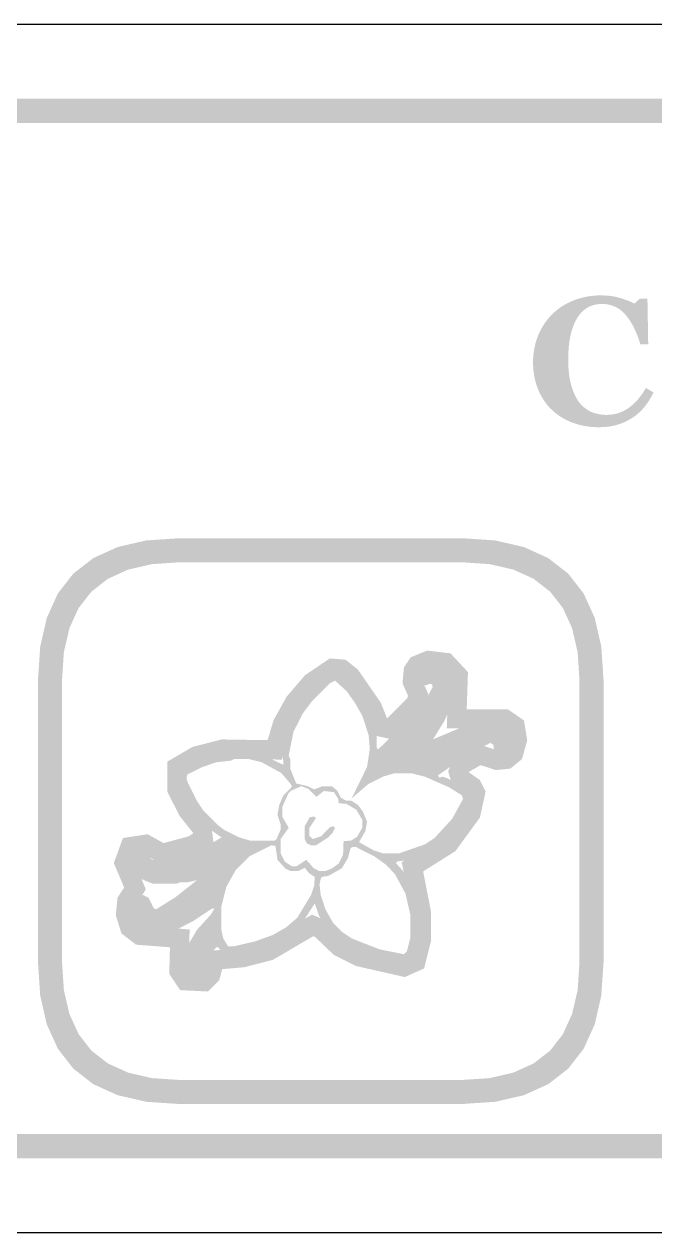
# Model space of a CAD drawing. Header units: millimetres. Extents: x 6 to 294, y 109 to 451.
# Drawn here: x 148.27 to 158.75, y 244.86 to 264.94 of the extents above; entities that cross this region are included whole.
import ezdxf

# ---------------------------------------------------------------- set-up
doc = ezdxf.new("R2010")
doc.units = ezdxf.units.MM
doc.layers.add('CUT', color=1, linetype='Continuous')
doc.layers.add('RASTER', color=7, linetype='Continuous')

msp = doc.modelspace()

# ---------------------------------------------------------------- hatches: boundary and pattern name
at = {"layer": 'RASTER'}
h = msp.add_hatch(color=7, dxfattribs=at)
h.paths.add_polyline_path([(143.2, 261.501), (143.234, 262.016), (143.337, 262.463), (143.509, 262.841), (143.75, 263.151), (144.059, 263.391), (144.438, 263.563), (144.884, 263.666), (145.4, 263.701), (202.6, 263.701), (203.116, 263.666), (203.563, 263.563), (203.941, 263.391), (204.25, 263.151), (204.491, 262.841), (204.663, 262.463), (204.766, 262.016), (204.8, 261.501), (204.8, 248.301), (204.766, 247.785), (204.663, 247.338), (204.491, 246.96), (204.25, 246.651), (203.941, 246.41), (203.563, 246.238), (203.116, 246.135), (202.6, 246.101), (145.4, 246.101), (144.884, 246.135), (144.438, 246.238), (144.059, 246.41), (143.75, 246.651), (143.509, 246.96), (143.337, 247.338), (143.234, 247.785), (143.2, 248.301)])
h.paths.add_polyline_path([(143.6, 261.501), (143.6, 248.301), (143.628, 247.879), (143.712, 247.513), (143.853, 247.204), (144.05, 246.951), (144.303, 246.754), (144.613, 246.613), (144.978, 246.529), (145.4, 246.501), (202.6, 246.501), (203.022, 246.529), (203.388, 246.613), (203.697, 246.754), (203.95, 246.951), (204.147, 247.204), (204.288, 247.513), (204.372, 247.879), (204.4, 248.301), (204.4, 261.501), (204.372, 261.923), (204.288, 262.288), (204.147, 262.598), (203.95, 262.851), (203.697, 263.048), (203.388, 263.188), (203.022, 263.273), (202.6, 263.301), (145.4, 263.301), (144.978, 263.273), (144.613, 263.188), (144.303, 263.048), (144.05, 262.851), (143.853, 262.598), (143.712, 262.288), (143.628, 261.923), (143.6, 261.501)], flags=0)
msp.add_hatch(color=7, dxfattribs=at).paths.add_polyline_path([(157.816, 258.245), (157.759, 258.246), (157.703, 258.25), (157.648, 258.256), (157.594, 258.264), (157.541, 258.274), (157.489, 258.287), (157.438, 258.302), (157.388, 258.319), (157.339, 258.339), (157.292, 258.36), (157.246, 258.384), (157.202, 258.41), (157.159, 258.438), (157.118, 258.468), (157.079, 258.5), (157.041, 258.534), (157.005, 258.569), (156.972, 258.607), (156.941, 258.646), (156.911, 258.688), (156.884, 258.731), (156.858, 258.777), (156.834, 258.825), (156.812, 258.874), (156.793, 258.926), (156.776, 258.978), (156.761, 259.032), (156.75, 259.087), (156.741, 259.144), (156.734, 259.201), (156.73, 259.26), (156.729, 259.32), (156.73, 259.38), (156.734, 259.439), (156.741, 259.497), (156.75, 259.553), (156.762, 259.608), (156.776, 259.663), (156.793, 259.716), (156.813, 259.768), (156.835, 259.818), (156.859, 259.867), (156.886, 259.914), (156.914, 259.96), (156.945, 260.004), (156.978, 260.046), (157.013, 260.086), (157.05, 260.125), (157.088, 260.16), (157.128, 260.194), (157.17, 260.226), (157.214, 260.256), (157.26, 260.283), (157.307, 260.309), (157.357, 260.332), (157.408, 260.354), (157.461, 260.373), (157.515, 260.389), (157.57, 260.403), (157.625, 260.415), (157.682, 260.424), (157.739, 260.43), (157.797, 260.434), (157.857, 260.435), (157.899, 260.434), (157.941, 260.432), (157.982, 260.429), (158.022, 260.425), (158.061, 260.419), (158.099, 260.412), (158.136, 260.403), (158.172, 260.393), (158.206, 260.383), (158.24, 260.372), (158.272, 260.36), (158.303, 260.349), (158.332, 260.337), (158.36, 260.325), (158.387, 260.312), (158.412, 260.299), (158.503, 260.379), (158.63, 260.379), (158.643, 259.621), (158.514, 259.621), (158.486, 259.705), (158.457, 259.783), (158.426, 259.855), (158.394, 259.922), (158.36, 259.982), (158.325, 260.038), (158.288, 260.087), (158.251, 260.13), (158.211, 260.168), (158.17, 260.202), (158.126, 260.229), (158.08, 260.252), (158.032, 260.27), (157.982, 260.283), (157.93, 260.29), (157.876, 260.293), (157.809, 260.289), (157.746, 260.278), (157.688, 260.259), (157.633, 260.232), (157.583, 260.198), (157.537, 260.157), (157.495, 260.107), (157.457, 260.051), (157.423, 259.987), (157.394, 259.917), (157.369, 259.841), (157.349, 259.759), (157.333, 259.671), (157.322, 259.577), (157.315, 259.477), (157.313, 259.37), (157.314, 259.309), (157.316, 259.251), (157.32, 259.195), (157.326, 259.141), (157.332, 259.089), (157.341, 259.04), (157.351, 258.992), (157.362, 258.948), (157.375, 258.905), (157.389, 258.864), (157.403, 258.826), (157.419, 258.79), (157.435, 258.755), (157.453, 258.723), (157.471, 258.693), (157.49, 258.666), (157.512, 258.639), (157.535, 258.614), (157.559, 258.59), (157.583, 258.569), (157.609, 258.55), (157.635, 258.532), (157.663, 258.516), (157.691, 258.502), (157.72, 258.49), (157.751, 258.479), (157.781, 258.471), (157.813, 258.463), (157.846, 258.458), (157.879, 258.453), (157.913, 258.451), (157.948, 258.45), (157.998, 258.452), (158.047, 258.457), (158.095, 258.466), (158.141, 258.478), (158.186, 258.494), (158.23, 258.513), (158.272, 258.535), (158.313, 258.562), (158.353, 258.591), (158.391, 258.624), (158.429, 258.661), (158.466, 258.701), (158.502, 258.745), (158.538, 258.793), (158.572, 258.844), (158.605, 258.898), (158.731, 258.822), (158.715, 258.79), (158.699, 258.76), (158.681, 258.729), (158.664, 258.7), (158.646, 258.672), (158.627, 258.644), (158.608, 258.617), (158.588, 258.592), (158.567, 258.567), (158.546, 258.542), (158.524, 258.519), (158.501, 258.497), (158.477, 258.475), (158.453, 258.455), (158.428, 258.435), (158.402, 258.417), (158.372, 258.397), (158.342, 258.378), (158.311, 258.361), (158.28, 258.345), (158.248, 258.33), (158.214, 258.315), (158.181, 258.302), (158.146, 258.291), (158.11, 258.28), (158.073, 258.271), (158.034, 258.263), (157.993, 258.256), (157.951, 258.252), (157.908, 258.248), (157.862, 258.246), (157.816, 258.245)])
h = msp.add_hatch(color=7, dxfattribs=at)
h.paths.add_polyline_path([(148.5, 254.051), (148.537, 254.602), (148.647, 255.079), (148.83, 255.483), (149.087, 255.813), (149.418, 256.07), (149.822, 256.254), (150.299, 256.364), (150.85, 256.401), (155.55, 256.401), (156.101, 256.364), (156.578, 256.254), (156.982, 256.07), (157.313, 255.813), (157.57, 255.483), (157.753, 255.079), (157.863, 254.602), (157.9, 254.051), (157.9, 249.351), (157.863, 248.8), (157.753, 248.323), (157.57, 247.919), (157.313, 247.588), (156.982, 247.331), (156.578, 247.148), (156.101, 247.038), (155.55, 247.001), (150.85, 247.001), (150.299, 247.038), (149.822, 247.148), (149.418, 247.331), (149.088, 247.588), (148.83, 247.919), (148.647, 248.323), (148.537, 248.8), (148.5, 249.351)])
h.paths.add_polyline_path([(148.9, 254.051), (148.9, 249.351), (148.93, 248.894), (149.022, 248.498), (149.174, 248.163), (149.388, 247.888), (149.662, 247.675), (149.997, 247.523), (150.393, 247.431), (150.85, 247.401), (155.55, 247.401), (156.007, 247.431), (156.403, 247.523), (156.738, 247.675), (157.013, 247.888), (157.226, 248.163), (157.378, 248.498), (157.47, 248.894), (157.5, 249.351), (157.5, 254.051), (157.47, 254.508), (157.378, 254.904), (157.226, 255.239), (157.013, 255.513), (156.738, 255.727), (156.403, 255.879), (156.007, 255.97), (155.55, 256.001), (150.85, 256.001), (150.393, 255.97), (149.997, 255.879), (149.662, 255.727), (149.388, 255.513), (149.174, 255.239), (149.022, 254.904), (148.93, 254.508), (148.9, 254.051)], flags=0)
h = msp.add_hatch(color=7, dxfattribs=at)
h.paths.add_polyline_path([(154.968, 254.534), (155.357, 254.488), (155.647, 254.176), (155.626, 253.56), (156.308, 253.56), (156.578, 253.373), (156.632, 253.043), (156.545, 252.732), (156.351, 252.573), (156.111, 252.549), (155.857, 252.631), (155.661, 252.518), (155.657, 252.508), (155.654, 252.518), (155.844, 252.383), (155.94, 252.191), (155.846, 251.762), (155.439, 251.203), (154.902, 250.865), (155.033, 250.197), (155.033, 249.71), (154.919, 249.254), (154.597, 249.11), (153.79, 249.293), (153.414, 249.48), (153.106, 249.777), (153.077, 249.79), (152.407, 249.397), (151.928, 249.273), (151.562, 249.242), (151.513, 249.057), (151.326, 248.87), (150.861, 248.893), (150.682, 249.162), (150.693, 249.605), (150.13, 249.648), (149.887, 249.836), (149.793, 250.138), (149.821, 250.427), (149.932, 250.598), (149.76, 251.004), (149.912, 251.42), (150.323, 251.483), (150.588, 251.336), (151.004, 251.448), (151.075, 251.494), (151.071, 251.516), (150.852, 251.79), (150.649, 252.193), (150.649, 252.689), (151.066, 252.933), (151.553, 253.058), (152.317, 253.046), (152.415, 253.377), (152.631, 253.766), (152.937, 254.124), (153.35, 254.404), (153.611, 254.382), (153.816, 254.221), (154.199, 253.667), (154.303, 253.405), (154.299, 253.405), (154.636, 253.738), (154.65, 253.785), (154.559, 253.99), (154.582, 254.252), (154.695, 254.423)])
h.paths.add_polyline_path([(155.012, 254.207), (154.907, 254.164), (154.893, 254.143), (154.885, 254.044), (154.99, 253.807), (154.919, 253.568), (154.4, 253.055), (154.067, 253.13), (153.915, 253.516), (153.58, 253.999), (153.488, 254.071), (153.436, 254.076), (153.152, 253.883), (152.895, 253.582), (152.712, 253.253), (152.555, 252.723), (151.591, 252.738), (151.189, 252.634), (150.969, 252.506), (150.969, 252.269), (151.122, 251.964), (151.376, 251.648), (151.42, 251.335), (151.135, 251.152), (150.546, 250.993), (150.263, 251.15), (150.148, 251.132), (150.104, 251.012), (150.293, 250.567), (150.132, 250.318), (150.118, 250.171), (150.163, 250.027), (150.25, 249.96), (151.02, 249.901), (151.005, 249.255), (151.038, 249.205), (151.201, 249.196), (151.226, 249.222), (151.31, 249.542), (151.874, 249.59), (152.284, 249.695), (153.054, 250.147), (153.286, 250.048), (153.6, 249.745), (153.898, 249.597), (154.564, 249.445), (154.646, 249.482), (154.713, 249.749), (154.713, 250.166), (154.546, 251.018), (155.216, 251.441), (155.548, 251.896), (155.603, 252.148), (155.593, 252.169), (155.379, 252.321), (155.317, 252.528), (155.409, 252.741), (155.819, 252.979), (156.145, 252.874), (156.223, 252.882), (156.264, 252.915), (156.304, 253.061), (156.284, 253.188), (156.208, 253.24), (155.295, 253.24), (155.322, 254.055), (155.203, 254.184), (155.012, 254.207)], flags=0)
h = msp.add_hatch(color=7, dxfattribs=at)
h.paths.add_polyline_path([(155.014, 254.293), (155.166, 254.301), (155.253, 254.256), (155.36, 254.176), (155.431, 254.036), (155.431, 253.796), (155.405, 253.69), (155.253, 253.363), (155.067, 253.06), (155.617, 253.291), (155.963, 253.371), (156.176, 253.344), (156.316, 253.273), (156.37, 253.219), (156.415, 253.105), (156.354, 252.9), (156.263, 252.805), (156.229, 252.786), (156.088, 252.805), (156.069, 252.972), (156.016, 252.999), (155.663, 252.821), (155.147, 252.459), (155.173, 252.422), (155.219, 252.441), (155.298, 252.414), (155.546, 252.289), (155.679, 252.183), (155.697, 252.068), (155.644, 251.936), (155.546, 251.742), (155.413, 251.555), (155.147, 251.29), (154.9, 251.138), (154.687, 251.058), (154.474, 251.032), (154.448, 251.005), (154.562, 250.88), (154.687, 250.633), (154.793, 250.208), (154.793, 249.703), (154.695, 249.402), (154.607, 249.357), (154.395, 249.384), (153.836, 249.543), (153.589, 249.668), (153.27, 249.961), (153.172, 250.128), (153.1, 250.333), (152.861, 249.961), (152.595, 249.775), (152.295, 249.623), (151.763, 249.49), (151.604, 249.49), (151.479, 249.615), (151.356, 249.498), (151.285, 249.384), (151.311, 249.277), (151.293, 249.163), (151.152, 249.065), (151.011, 249.11), (150.913, 249.251), (150.913, 249.437), (150.966, 249.596), (151.144, 249.897), (151.372, 250.147), (151.436, 250.253), (151.383, 250.242), (151.08, 250.04), (150.833, 249.915), (150.567, 249.836), (150.328, 249.836), (150.16, 249.907), (150.054, 250.04), (150.009, 250.181), (150.054, 250.349), (150.097, 250.412), (150.168, 250.447), (150.248, 250.474), (150.336, 250.428), (150.426, 250.253), (150.461, 250.234), (150.788, 250.439), (151.144, 250.721), (150.992, 250.686), (150.859, 250.686), (150.806, 250.66), (150.408, 250.66), (150.107, 250.785), (150.009, 250.952), (150.009, 251.085), (150.054, 251.173), (150.134, 251.252), (150.221, 251.271), (150.309, 251.226), (150.373, 251.077), (150.408, 251.058), (150.54, 251.058), (150.939, 251.165), (151.418, 251.351), (151.55, 251.431), (151.41, 251.529), (151.197, 251.742), (151.064, 251.928), (150.966, 252.095), (150.859, 252.361), (150.878, 252.528), (151.011, 252.635), (151.178, 252.706), (151.418, 252.786), (151.683, 252.839), (152.056, 252.839), (152.321, 252.76), (152.579, 252.635), (152.561, 252.999), (152.64, 253.265), (152.765, 253.512), (152.872, 253.671), (153.164, 253.99), (153.438, 254.168), (153.552, 254.123), (153.658, 254.017), (153.924, 253.645), (154.102, 253.238), (154.129, 253.132), (154.129, 252.919), (154.155, 252.893), (154.775, 253.496), (154.987, 253.788), (155.059, 253.929), (155.051, 253.974), (155.006, 253.982), (154.953, 253.956), (154.839, 253.974), (154.793, 254.036), (154.793, 254.115), (154.865, 254.23)])
h.paths.add_polyline_path([(153.438, 254.036), (153.35, 253.99), (153.058, 253.698), (152.898, 253.485), (152.747, 253.185), (152.667, 252.786), (152.693, 252.733), (152.693, 252.574), (152.792, 252.326), (152.986, 252.281), (153.092, 252.228), (153.225, 252.281), (153.385, 252.281), (153.472, 252.209), (153.536, 252.087), (153.624, 252.042), (153.704, 252.042), (153.818, 251.97), (153.898, 251.864), (153.969, 251.696), (153.943, 251.537), (153.836, 251.351), (154.076, 251.218), (154.235, 251.165), (154.501, 251.165), (154.934, 251.316), (155.094, 251.423), (155.386, 251.742), (155.564, 252.068), (155.546, 252.13), (155.333, 252.263), (154.926, 252.441), (154.714, 252.494), (154.421, 252.494), (154.235, 252.441), (153.988, 252.316), (153.712, 252.076), (153.969, 252.6), (154.015, 252.9), (153.996, 253.132), (153.89, 253.451), (153.765, 253.671), (153.632, 253.857)], flags=0)
h.paths.add_polyline_path([(151.763, 252.733), (151.71, 252.706), (151.471, 252.68), (151.232, 252.6), (150.984, 252.475), (150.966, 252.414), (150.992, 252.334), (151.144, 252.034), (151.25, 251.874), (151.489, 251.635), (151.596, 251.555), (151.843, 251.431), (152.029, 251.377), (152.428, 251.377), (152.462, 251.396), (152.534, 251.563), (152.534, 251.643), (152.481, 251.803), (152.507, 251.962), (152.579, 252.13), (152.701, 252.247), (152.72, 252.281), (152.701, 252.316), (152.542, 252.502), (152.215, 252.68), (152.002, 252.733)], flags=0)
h.paths.add_polyline_path([(152.88, 252.281), (152.712, 252.209), (152.659, 252.156), (152.561, 251.936), (152.561, 251.776), (152.667, 251.59), (152.534, 251.404), (152.534, 251.165), (152.606, 251.024), (152.72, 250.952), (152.8, 250.952), (152.959, 251.058), (153.084, 250.918), (153.172, 250.872), (153.278, 250.872), (153.393, 250.918), (153.499, 250.997), (153.571, 251.138), (153.579, 251.369), (153.704, 251.377), (153.802, 251.439), (153.89, 251.59), (153.89, 251.723), (153.791, 251.89), (153.624, 251.989), (153.499, 251.997), (153.491, 252.068), (153.419, 252.183), (153.252, 252.201), (153.127, 252.103), (152.994, 252.236)], flags=0)
h.paths.add_polyline_path([(153.02, 251.768), (153.092, 251.776), (153.119, 251.75), (153.012, 251.59), (153.012, 251.457), (153.066, 251.404), (153.206, 251.449), (153.35, 251.598), (153.411, 251.617), (153.438, 251.59), (153.393, 251.502), (153.313, 251.423), (153.119, 251.298), (153.039, 251.298), (152.967, 251.332), (152.933, 251.404), (152.933, 251.617)], flags=0)
h.paths.add_polyline_path([(152.375, 251.298), (152.021, 251.12), (151.782, 250.88), (151.63, 250.607), (151.55, 250.288), (151.55, 249.889), (151.577, 249.756), (151.657, 249.623), (151.763, 249.623), (152.109, 249.703), (152.401, 249.809), (152.622, 249.934), (152.808, 250.094), (153.039, 250.474), (153.092, 250.633), (153.1, 250.774), (153.004, 250.838), (152.933, 250.926), (152.826, 250.872), (152.693, 250.872), (152.606, 250.918), (152.481, 251.058), (152.446, 251.29)], flags=0)
h.paths.add_polyline_path([(153.73, 251.271), (153.696, 251.252), (153.65, 251.085), (153.552, 250.918), (153.331, 250.793), (153.217, 250.774), (153.199, 250.739), (153.18, 250.652), (153.199, 250.474), (153.278, 250.234), (153.403, 250.014), (153.563, 249.854), (153.722, 249.748), (154.182, 249.57), (154.581, 249.49), (154.634, 249.543), (154.687, 249.756), (154.687, 250.155), (154.607, 250.5), (154.429, 250.827), (154.27, 250.987), (154.084, 251.12), (153.783, 251.271)], flags=0)

# ---------------------------------------------------------------- linework, layer by layer
at = {"layer": 'CUT'}
for points in [[(144.999, 264.941), (203.001, 264.941)], [(203.001, 244.861), (144.999, 244.861)]]:
    msp.add_lwpolyline(points, dxfattribs=at)

doc.saveas('drawing.dxf')
